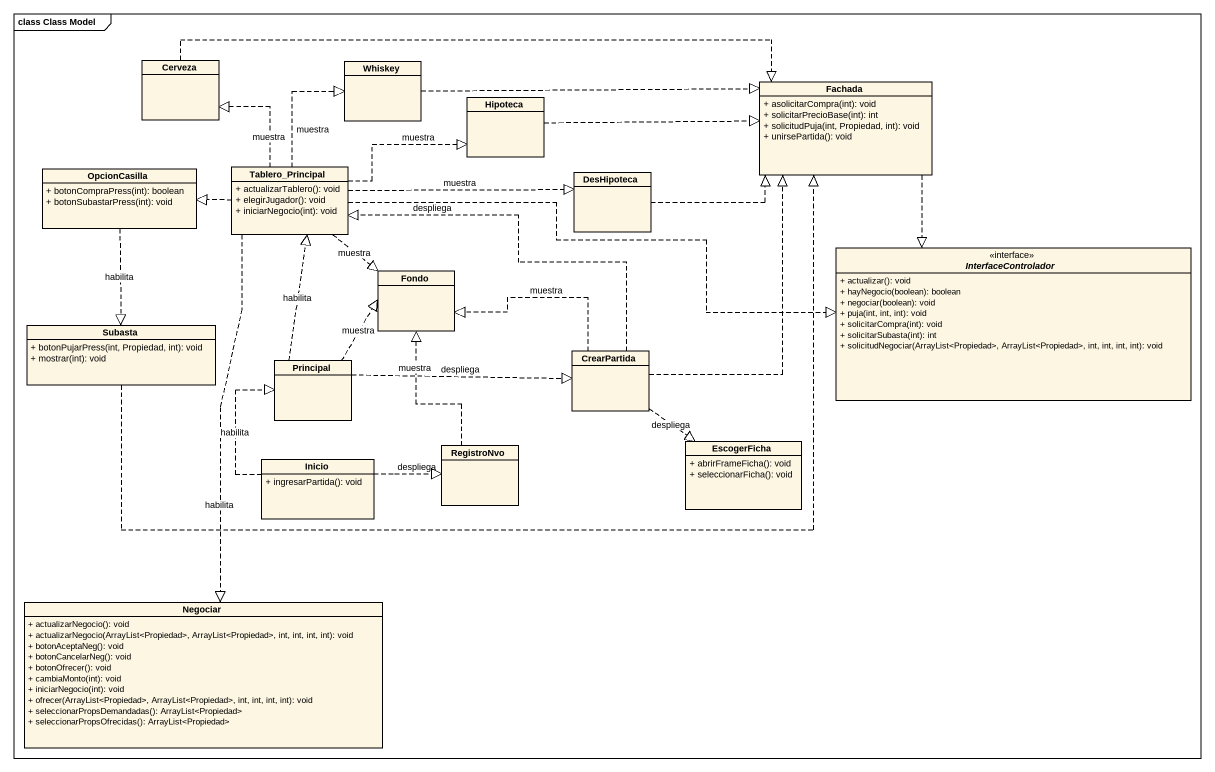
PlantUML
@startuml
mainframe class Class Model
hide circle
hide empty members
skinparam classAttributeIconSize 0
class Cerveza
class Whiskey
class Hipoteca
class Fachada {
  + asolicitarCompra(int): void
  + solicitarPrecioBase(int): int
  + solicitudPuja(int, Propiedad, int): void
  + unirsePartida(): void
}
class OpcionCasilla {
  + botonCompraPress(int): boolean
  + botonSubastarPress(int): void
}
class Tablero_Principal {
  + actualizarTablero(): void
  + elegirJugador(): void
  + iniciarNegocio(int): void
}
class DesHipoteca
interface InterfaceControlador <<interface>> {
  + actualizar(): void
  + hayNegocio(boolean): boolean
  + negociar(boolean): void
  + puja(int, int, int): void
  + solicitarCompra(int): void
  + solicitarSubasta(int): int
  + solicitudNegociar(ArrayList<Propiedad>, ArrayList<Propiedad>, int, int, int, int): void
}
class Fondo
class Subasta {
  + botonPujarPress(int, Propiedad, int): void
  + mostrar(int): void
}
class Principal
class CrearPartida
class RegistroNvo
class EscogerFicha {
  + abrirFrameFicha(): void
  + seleccionarFicha(): void
}
class Inicio {
  + ingresarPartida(): void
}
class Negociar {
  + actualizarNegocio(): void
  + actualizarNegocio(ArrayList<Propiedad>, ArrayList<Propiedad>, int, int, int, int): void
  + botonAceptaNeg(): void
  + botonCancelarNeg(): void
  + botonOfrecer(): void
  + cambiaMonto(int): void
  + iniciarNegocio(int): void
  + ofrecer(ArrayList<Propiedad>, ArrayList<Propiedad>, int, int, int, int): void
  + seleccionarPropsDemandadas(): ArrayList<Propiedad>
  + seleccionarPropsOfrecidas(): ArrayList<Propiedad>
}
Cerveza .right.|> Fachada
Whiskey .right.|> Fachada
Hipoteca .right.|> Fachada
Fachada ..|> InterfaceControlador
OpcionCasilla ..|> Subasta : habilita
Tablero_Principal .up.|> Cerveza : muestra
Tablero_Principal .up.|> Whiskey : muestra
Tablero_Principal .right.|> Hipoteca : muestra
Tablero_Principal .left.|> OpcionCasilla
Tablero_Principal .right.|> DesHipoteca : muestra
Tablero_Principal .right.|> InterfaceControlador
Tablero_Principal ..|> Fondo : muestra
Tablero_Principal ..|> Negociar : habilita
DesHipoteca .right.|> Fachada
Subasta .right.|> Fachada
Principal .up.|> Tablero_Principal : habilita
Principal .up.|> Fondo : muestra
Principal .right.|> CrearPartida : despliega
CrearPartida .up.|> Fachada
CrearPartida .left.|> Tablero_Principal : despliega
CrearPartida .left.|> Fondo : muestra
CrearPartida ..|> EscogerFicha : despliega
RegistroNvo .up.|> Fondo : muestra
Inicio .up.|> Principal : habilita
Inicio .right.|> RegistroNvo : despliega
@enduml
